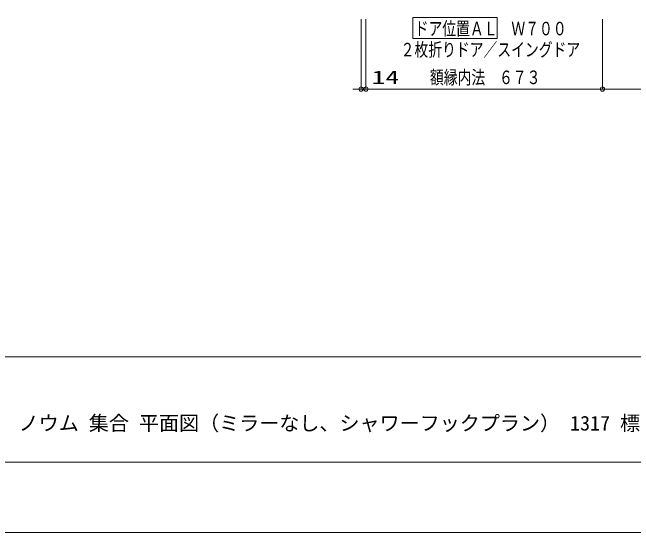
# Model space of a CAD drawing. Units: millimetres on the paper. Extents: x -305 to 305, y -152 to 152.
# Drawn here: x -187.1 to -98.7, y -148.5 to -74.5 of the extents above; entities that cross this region are included whole.
import ezdxf
from ezdxf.enums import TextEntityAlignment as Align

# ---------------------------------------------------------------- set-up
doc = ezdxf.new("R2010")
doc.units = ezdxf.units.MM
for name, color, linetype, lineweight in [('0-0_0', 7, 'Continuous', 9), ('0-1_VIEW0001', 7, 'Continuous', 9), ('0-2_1図面枠', 7, 'Continuous', 9), ('0-3_図面枠', 3, 'Continuous', 9), ('0-4_DEFPOINTS', 7, 'Continuous', 9)]:
    doc.layers.add(name, color=color, linetype=linetype, lineweight=lineweight)
doc.styles.add('ＭＳ ゴシック', font='')
doc.styles.get('ＭＳ ゴシック').set_extended_font_data('MS Gothic')

# ---------------------------------------------------------------- blocks, each defined once
blk = doc.blocks.new('_ORIGIN')
at = {"layer": '0-0_0'}
blk.add_line((0, 0), (-1, 0), dxfattribs=at)
blk.add_circle((0, 0), 0.5, dxfattribs=at)

msp = doc.modelspace()

# ---------------------------------------------------------------- linework, layer by layer
at = {"layer": '0-0_0'}
for p, q in [((-137.434, -75.416), (-137.434, -85.375)), ((-136.754, -75.416), (-136.754, -85.375)), ((-136.754, -75.416), (-136.754, -85.375)), ((-103.104, -75.416), (-103.104, -85.375)), ((-103.104, -75.416), (-103.104, -85.375)), ((-138.034, -85.375), (-138.634, -85.375)), ((-136.754, -85.375), (-137.434, -85.375)), ((-136.754, -85.375), (-131.506, -85.375)), ((-103.704, -85.375), (-136.154, -85.375)), ((-136.154, -85.375), (-135.554, -85.375)), ((-53.034, -85.375), (-102.504, -85.375))]:
    msp.add_line(p, q, dxfattribs=at)
at = {"layer": '0-1_VIEW0001'}
for p, q in [((-130.098, -78.182), (-130.098, -75.182)), ((-130.098, -75.182), (-118.098, -75.182)), ((-118.098, -78.182), (-118.098, -75.182)), ((-130.098, -78.182), (-118.098, -78.182))]:
    msp.add_line(p, q, dxfattribs=at)
at = {"layer": '0-3_図面枠'}
msp.add_line((-291.017, -123.498), (108.983, -123.498), dxfattribs=at)
msp.add_lwpolyline([(-291.017, -138.498), (108.983, -138.498), (108.983, 138.502), (-291.017, 138.502)], close=True, dxfattribs=at)
at = {"layer": '0-4_DEFPOINTS'}
msp.add_line((118.983, -148.498), (-301.017, -148.498), dxfattribs=at)

# ---------------------------------------------------------------- block references
at = {"layer": '0-0_0', "xscale": 0.6, "yscale": 0.6}
for p in [(-137.434, -85.375), (-103.104, -85.375)]:
    msp.add_blockref('_ORIGIN', p, dxfattribs=at)
at = {"layer": '0-0_0', "xscale": 0.6, "yscale": 0.6, "rotation": 180}
for p in [(-136.754, -85.375), (-136.754, -85.375), (-103.104, -85.375)]:
    msp.add_blockref('_ORIGIN', p, dxfattribs=at)

# ---------------------------------------------------------------- texts
at = {"layer": '0-0_0', "style": 'ＭＳ ゴシック'}
for s, width, p in [('14', 1.5, (-135.945, -85.246)), ('額縁内法\u3000６７３', 0.75, (-127.64, -85.246))]:
    msp.add_text(s, height=1.921, dxfattribs=dict(at, width=width)).set_placement(p, align=Align.BOTTOM_LEFT)
at = {"layer": '0-1_VIEW0001', "style": 'ＭＳ ゴシック', "width": 0.75}
for s, p in [('ドア位置ＡＬ\u3000Ｗ７００', (-129.813, -78.302)), ('２枚折りドア／スイングドア', (-131.813, -81.299))]:
    msp.add_text(s, height=1.921, dxfattribs=at).set_placement(p, align=Align.BOTTOM_LEFT)
at = {"layer": '0-2_1図面枠', "style": 'ＭＳ ゴシック'}
msp.add_text('ノウム 集合 平面図（ミラーなし、シャワーフックプラン） 1317 標準 AL/BL', height=2.092, dxfattribs=at).set_placement((-186.165, -134.602), align=Align.BOTTOM_LEFT)

doc.saveas('drawing.dxf')
